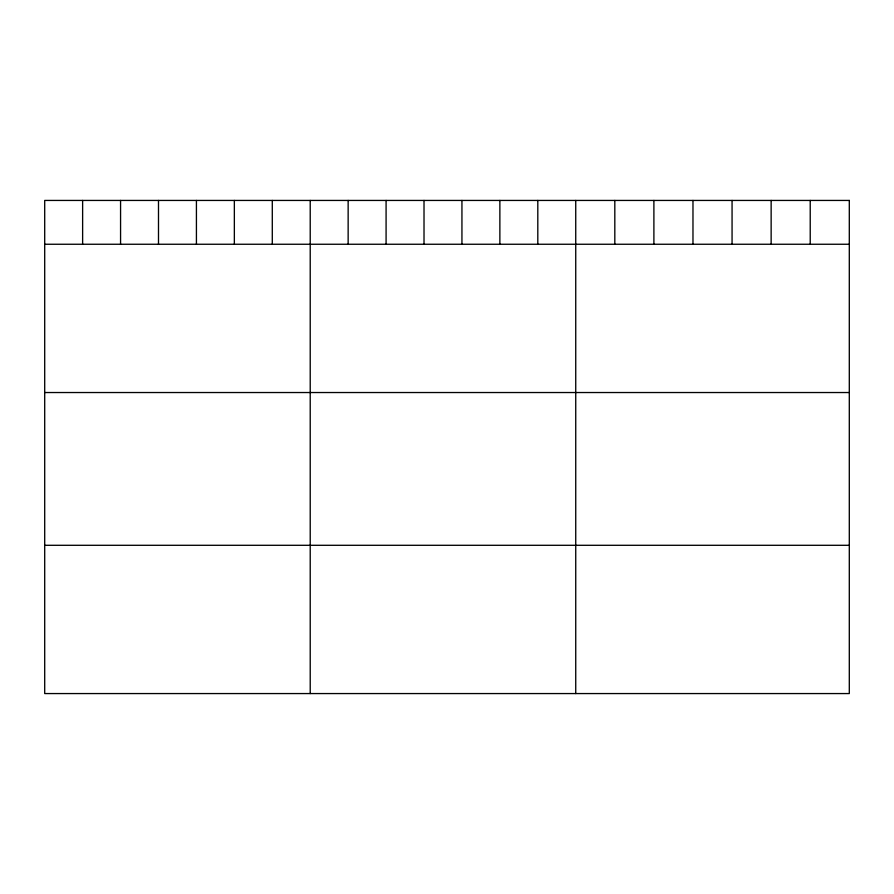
<?xml version="1.0" encoding="UTF-8"?>
<svg xmlns="http://www.w3.org/2000/svg" width="894" height="894" viewBox="0 0 894 894"><rect width="100%" height="100%" fill="white"/><g stroke="black" fill="none" stroke-linecap="round" stroke-linejoin="round"><path stroke-width="1.34" d="M44.7 244.252L849.3 244.252M44.7 392.533L849.3 392.533M44.7 545.295L849.3 545.295M810.221 200.435L810.221 244.252M771.142 200.435L771.142 244.252M732.063 200.435L732.063 244.252M692.973 200.435L692.973 244.252M653.894 200.435L653.894 244.252M614.815 200.435L614.815 244.252M575.736 200.435L575.736 693.565M537.808 200.435L537.808 244.252M499.869 200.435L499.869 244.252M461.941 200.435L461.941 244.252M424.013 200.435L424.013 244.252M386.085 200.435L386.085 244.252M348.146 200.435L348.146 244.252M310.218 200.435L310.218 693.565M272.29 200.435L272.29 244.252M234.351 200.435L234.351 244.252M196.423 200.435L196.423 244.252M158.495 200.435L158.495 244.252M120.567 200.435L120.567 244.252M82.628 200.435L82.628 244.252M849.3 200.435L44.7 200.435L44.7 693.565L849.3 693.565L849.3 200.435"/></g></svg>
